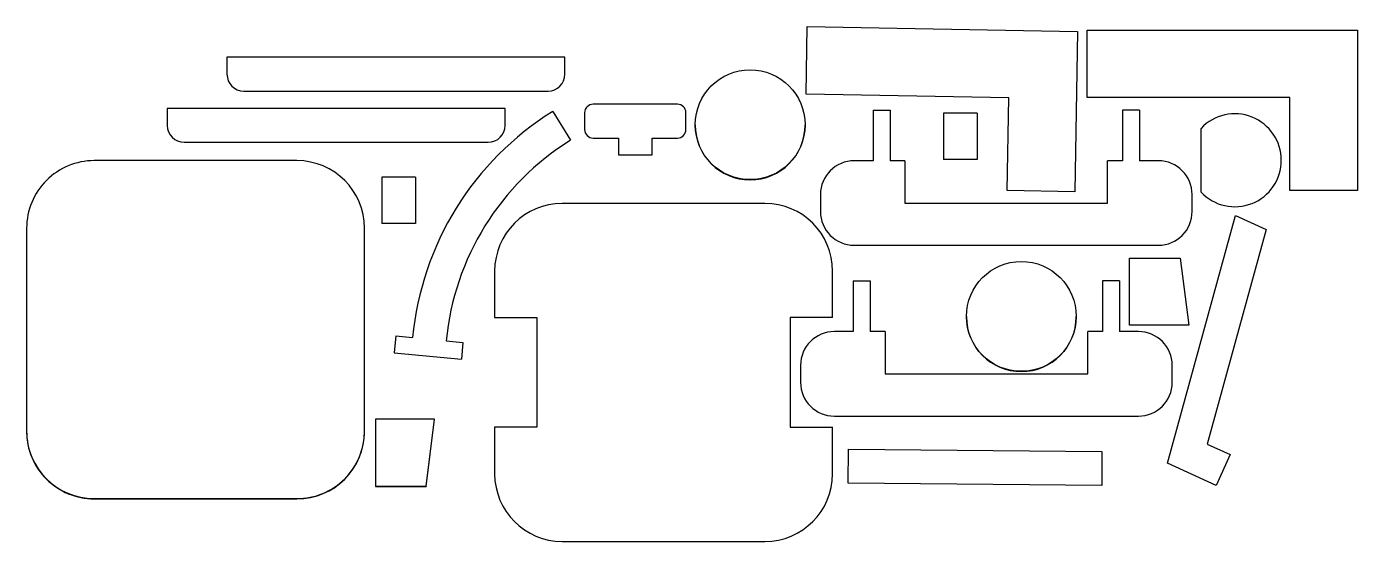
# Model space of a CAD drawing. Header units: inches. Extents: x 1.6 to 9.48, y 3.42 to 6.47.
import ezdxf

# ---------------------------------------------------------------- set-up
doc = ezdxf.new("R2010")
doc.units = ezdxf.units.IN
doc.header["$MEASUREMENT"] = 0

msp = doc.modelspace()

# ---------------------------------------------------------------- linework, layer by layer
at = {"color": 7, "linetype": 'Continuous', "lineweight": 25}
for p, q in [((6.2166, 6.0687), (6.2236, 6.4687)), ((6.2236, 6.4687), (7.8234, 6.4407)), ((7.8234, 6.4407), (7.8068, 5.4909)), ((7.8794, 6.4483), (9.4794, 6.4483)), ((7.8794, 6.0483), (7.8794, 6.4483)), ((9.4794, 6.4483), (9.4794, 5.4983)), ((4.7891, 6.2876), (2.7891, 6.2876)), ((2.7891, 6.2876), (2.7891, 6.1876)), ((4.7891, 6.1876), (4.7891, 6.2876)), ((2.8891, 6.0876), (4.6891, 6.0876)), ((7.4165, 6.0478), (6.2166, 6.0687)), ((5.4557, 6.0093), (4.9557, 6.0093)), ((7.4069, 5.4979), (7.4165, 6.0478)), ((9.0794, 6.0483), (7.8794, 6.0483)), ((9.0794, 5.4983), (9.0794, 6.0483)), ((4.4353, 5.9843), (2.4353, 5.9843)), ((2.4353, 5.9843), (2.4353, 5.8843)), ((4.4353, 5.8843), (4.4353, 5.9843)), ((4.7167, 5.9662), (4.8224, 5.7964)), ((4.9057, 5.9593), (4.9057, 5.8593)), ((5.5057, 5.8593), (5.5057, 5.9593)), ((6.6137, 5.9746), (6.6137, 5.6746)), ((6.6137, 5.9746), (6.7137, 5.9746)), ((6.7137, 5.9746), (6.7137, 5.6746)), ((7.2293, 5.957), (7.0293, 5.957)), ((7.0293, 5.957), (7.0293, 5.682)), ((7.2293, 5.957), (7.2293, 5.682)), ((8.089, 5.9746), (8.089, 5.6746)), ((8.189, 5.9746), (8.089, 5.9746)), ((8.189, 5.9746), (8.189, 5.6746)), ((5.5605, 5.8881), (5.5605, 5.8864)), ((6.2105, 5.8864), (6.2105, 5.8881)), ((8.5542, 5.4891), (8.5542, 5.8665)), ((2.5353, 5.7843), (4.3353, 5.7843)), ((4.9557, 5.8093), (5.1057, 5.8093)), ((5.1057, 5.8093), (5.1057, 5.7093)), ((5.3057, 5.8093), (5.4557, 5.8093)), ((5.3057, 5.7093), (5.3057, 5.8093)), ((3.2031, 5.6755), (2.0031, 5.6755)), ((5.1057, 5.7093), (5.3057, 5.7093)), ((6.6137, 5.6746), (6.5013, 5.6746)), ((6.8013, 5.6746), (6.7137, 5.6746)), ((6.8013, 5.6746), (6.8013, 5.4246)), ((7.2293, 5.682), (7.0293, 5.682)), ((8.0013, 5.4246), (8.0013, 5.6746)), ((8.089, 5.6746), (8.0013, 5.6746)), ((8.3013, 5.6746), (8.189, 5.6746)), ((3.9053, 5.5777), (3.7053, 5.5777)), ((3.7053, 5.5777), (3.7053, 5.3027)), ((3.9053, 5.5777), (3.9053, 5.3027)), ((6.3013, 5.4746), (6.3013, 5.3746)), ((7.8068, 5.4909), (7.4069, 5.4979)), ((8.5013, 5.3746), (8.5013, 5.4746)), ((9.4794, 5.4983), (9.0794, 5.4983)), ((5.9732, 5.4224), (4.7732, 5.4224)), ((6.8013, 5.4246), (8.0013, 5.4246)), ((3.9053, 5.3027), (3.7053, 5.3027)), ((8.3554, 3.8854), (8.7575, 5.3506)), ((8.7575, 5.3506), (8.9395, 5.2676)), ((1.6031, 5.2755), (1.6031, 4.0756)), ((3.6031, 4.0756), (3.6031, 5.2755)), ((8.9395, 5.2676), (8.591, 3.9979)), ((6.5013, 5.1746), (8.3013, 5.1746)), ((8.131, 5.0984), (8.431, 5.0984)), ((8.131, 4.7014), (8.131, 5.0984)), ((8.431, 5.0984), (8.481, 4.7014)), ((4.3732, 5.0224), (4.3732, 4.7474)), ((6.3732, 4.7474), (6.3732, 5.0224)), ((6.4961, 4.9638), (6.5961, 4.9638)), ((6.4961, 4.9638), (6.4961, 4.6638)), ((6.5961, 4.9638), (6.5961, 4.6638)), ((7.9714, 4.9638), (7.9714, 4.6638)), ((8.0714, 4.9638), (7.9714, 4.9638)), ((8.0714, 4.9638), (8.0714, 4.6638)), ((4.3732, 4.7474), (4.6232, 4.7474)), ((4.6232, 4.7474), (4.6232, 4.0974)), ((6.3732, 4.7474), (6.1232, 4.7474)), ((6.1232, 4.7474), (6.1232, 4.0974)), ((7.1656, 4.7538), (7.1656, 4.752)), ((7.8156, 4.752), (7.8156, 4.7538)), ((6.4961, 4.6638), (6.3837, 4.6638)), ((6.6837, 4.6638), (6.5961, 4.6638)), ((6.6837, 4.6638), (6.6837, 4.4138)), ((7.8837, 4.4138), (7.8837, 4.6638)), ((7.9714, 4.6638), (7.8837, 4.6638)), ((8.1837, 4.6638), (8.0714, 4.6638)), ((8.481, 4.7014), (8.131, 4.7014)), ((3.7877, 4.6382), (3.7781, 4.5387)), ((3.7877, 4.6382), (3.8872, 4.6286)), ((4.0863, 4.6095), (4.1859, 4.5999)), ((4.1859, 4.5999), (4.1763, 4.5003)), ((3.7781, 4.5387), (4.1763, 4.5003)), ((6.1837, 4.4638), (6.1837, 4.3638)), ((6.6837, 4.4138), (7.8837, 4.4138)), ((8.3837, 4.3638), (8.3837, 4.4638)), ((4.0177, 4.1466), (3.6677, 4.1466)), ((3.6677, 4.1466), (3.6677, 3.7496)), ((3.9677, 3.7496), (4.0177, 4.1466)), ((3.9677, 3.7479), (4.0177, 4.1449)), ((4.0177, 4.1466), (4.0177, 4.1449)), ((4.6232, 4.0974), (4.3732, 4.0974)), ((4.3732, 4.0974), (4.3732, 3.8224)), ((6.1232, 4.0974), (6.3732, 4.0974)), ((6.3732, 3.8224), (6.3732, 4.0974)), ((6.3837, 4.1638), (8.1837, 4.1638)), ((1.6031, 4.0738), (1.6031, 4.0756)), ((3.6031, 4.0756), (3.6031, 4.0738)), ((6.466, 3.7676), (6.4679, 3.9676)), ((6.4679, 3.9676), (7.9678, 3.9536)), ((7.9678, 3.9536), (7.966, 3.7537)), ((8.591, 3.9979), (8.7272, 3.9358)), ((8.6442, 3.7538), (8.3554, 3.8854)), ((8.7272, 3.9358), (8.6442, 3.7538)), ((3.6677, 3.7496), (3.6677, 3.7479)), ((3.6677, 3.7496), (3.9677, 3.7496)), ((3.6677, 3.7479), (3.9677, 3.7479)), ((3.9677, 3.7496), (3.9677, 3.7479)), ((7.966, 3.7537), (6.466, 3.7676)), ((2.0031, 3.6756), (3.2031, 3.6756)), ((2.0031, 3.6756), (2.0031, 3.6738)), ((2.0031, 3.6738), (3.2031, 3.6738)), ((3.2031, 3.6738), (3.2031, 3.6756)), ((4.7732, 3.4224), (5.9732, 3.4224))]:
    msp.add_line(p, q, dxfattribs=at)
for centre in [(5.8855, 5.8881), (7.4906, 4.7538)]:
    msp.add_circle(centre, 0.325, dxfattribs=at)
for centre, radius, start, end in [((2.8891, 6.1876), 0.1, 180, 270), ((4.6891, 6.1876), 0.1, 270, 0), ((4.9557, 5.9593), 0.05, 90, 180), ((5.4557, 5.9593), 0.05, 0, 90), ((5.655, 4.4584), 1.7759, 121.89203, 174.5), ((8.7542, 5.6778), 0.275, 223.34176, 136.65824), ((2.5353, 5.8843), 0.1, 180, 270), ((4.3353, 5.8843), 0.1, 270, 0), ((4.9557, 5.8593), 0.05, 180, 270), ((5.4557, 5.8593), 0.05, 270, 0), ((5.8855, 5.8864), 0.325, 180.00174, 359.99826), ((5.655, 4.4584), 1.5759, 121.89203, 174.5), ((2.0031, 5.2755), 0.4, 89.99888, 179.99894), ((3.2031, 5.2755), 0.4, 0.00112, 90.00106), ((6.5013, 5.4746), 0.2, 90, 180), ((8.3013, 5.4746), 0.2, 0, 90), ((4.7732, 5.0224), 0.4, 90, 180), ((5.9732, 5.0224), 0.4, 0, 90), ((6.5013, 5.3746), 0.2, 180, 270), ((8.3013, 5.3746), 0.2, 270, 0), ((7.4906, 4.7521), 0.325, 180.00174, 359.99826), ((6.3837, 4.4638), 0.2, 90, 180), ((8.1837, 4.4638), 0.2, 0, 90), ((6.3837, 4.3638), 0.2, 180, 270), ((8.1837, 4.3638), 0.2, 270, 0), ((2.0031, 4.0756), 0.4, 180.00112, 270.00106), ((2.0031, 4.0738), 0.4, 180.00106, 270.00112), ((3.2031, 4.0756), 0.4, 269.99888, 359.99894), ((3.2031, 4.0738), 0.4, 269.99894, 359.99888), ((4.7732, 3.8224), 0.4, 180, 270), ((5.9732, 3.8224), 0.4, 270, 0)]:
    msp.add_arc(centre, radius, start, end, dxfattribs=at)

doc.saveas('drawing.dxf')
